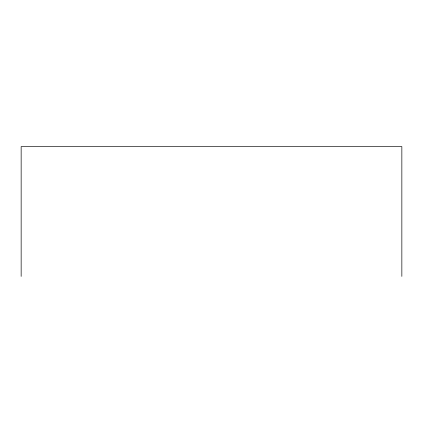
<?xml version="1.0" encoding="UTF-8"?>
<svg xmlns="http://www.w3.org/2000/svg" width="423" height="423" viewBox="0 0 423 423"><rect width="100%" height="100%" fill="white"/><g stroke="black" fill="none" stroke-linecap="round" stroke-linejoin="round"><path stroke-width="0.63" d="M401.85 276.404L401.85 146.596L21.15 146.596L21.15 276.404"/></g></svg>
